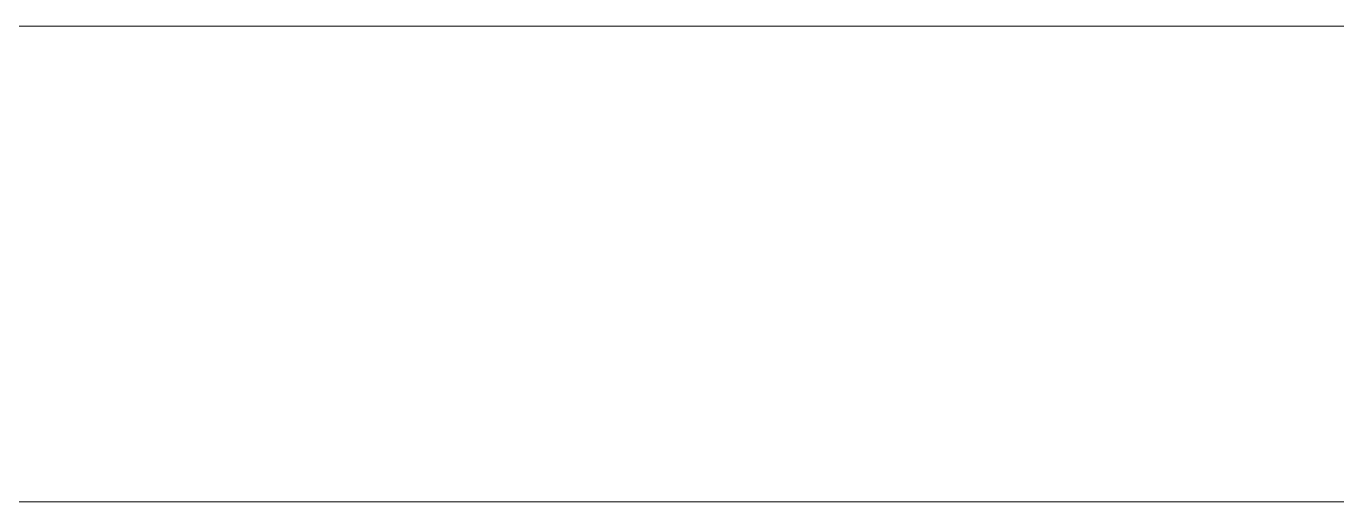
# Model space of a CAD drawing. Header units: millimetres. Extents: x -288 to 127, y 0 to 138.
# Drawn here: x -80.5 to -39.11, y 53 to 68 of the extents above; entities that cross this region are included whole.
import ezdxf

# ---------------------------------------------------------------- set-up
doc = ezdxf.new("R2010")
doc.units = ezdxf.units.MM
doc.layers.add('1', color=7, linetype='Continuous', true_color=0xffffff)

# ---------------------------------------------------------------- blocks, each defined once
blk = doc.blocks.new('UG_SURFACE_002')
at = {"layer": '1', "color": 30, "linetype": 'Continuous', "lineweight": 18}
for points in [[(50.000001, 39.999999), (267.500013, 35), (268.364549, 30.932633), (10, 0)], [(267.500013, 35), (50.000001, 39.999999), (219.999999, 39.999999)], [(219.999999, 39.999999, 15), (219.999999, 39.999999), (50.000001, 39.999999), (50.000001, 39.999999, 15)], [(268.364549, 30.932633), (270.808697, 27.568553), (10, 0)], [(278.54529, 25.054781), (345.808685, 27.568553), (10, 0)], [(345.808685, 27.568553), (349.409819, 25.489435), (375, 0), (10, 0)], [(270.808697, 27.568553), (274.409831, 25.489435), (10, 0)], [(10, 0), (274.409831, 25.489435), (278.54529, 25.054781)], [(375, 0), (375, 0, 15), (10, 0, 15), (10, 0)]]:
    blk.add_3dface(points, dxfattribs=at)
blk = doc.blocks.new('konduktor_BODY')
at = {"layer": '1', "color": 30, "linetype": 'Continuous', "lineweight": 18}
for p, q in [((220, 40), (50, 40)), ((50, 40, 15), (220, 40, 15)), ((10, 0), (375, 0)), ((375, 0, 15), (10, 0, 15))]:
    blk.add_line(p, q, dxfattribs=at)
blk.add_blockref('UG_SURFACE_002', (0, 0), dxfattribs=at)

msp = doc.modelspace()

# ---------------------------------------------------------------- block references
at = {"layer": '1', "color": 3, "linetype": 'Continuous', "lineweight": 18, "extrusion": (0, 1, 0), "rotation": 180}
msp.add_blockref('konduktor_BODY', (258, 187, 53), dxfattribs=at)

doc.saveas('drawing.dxf')
